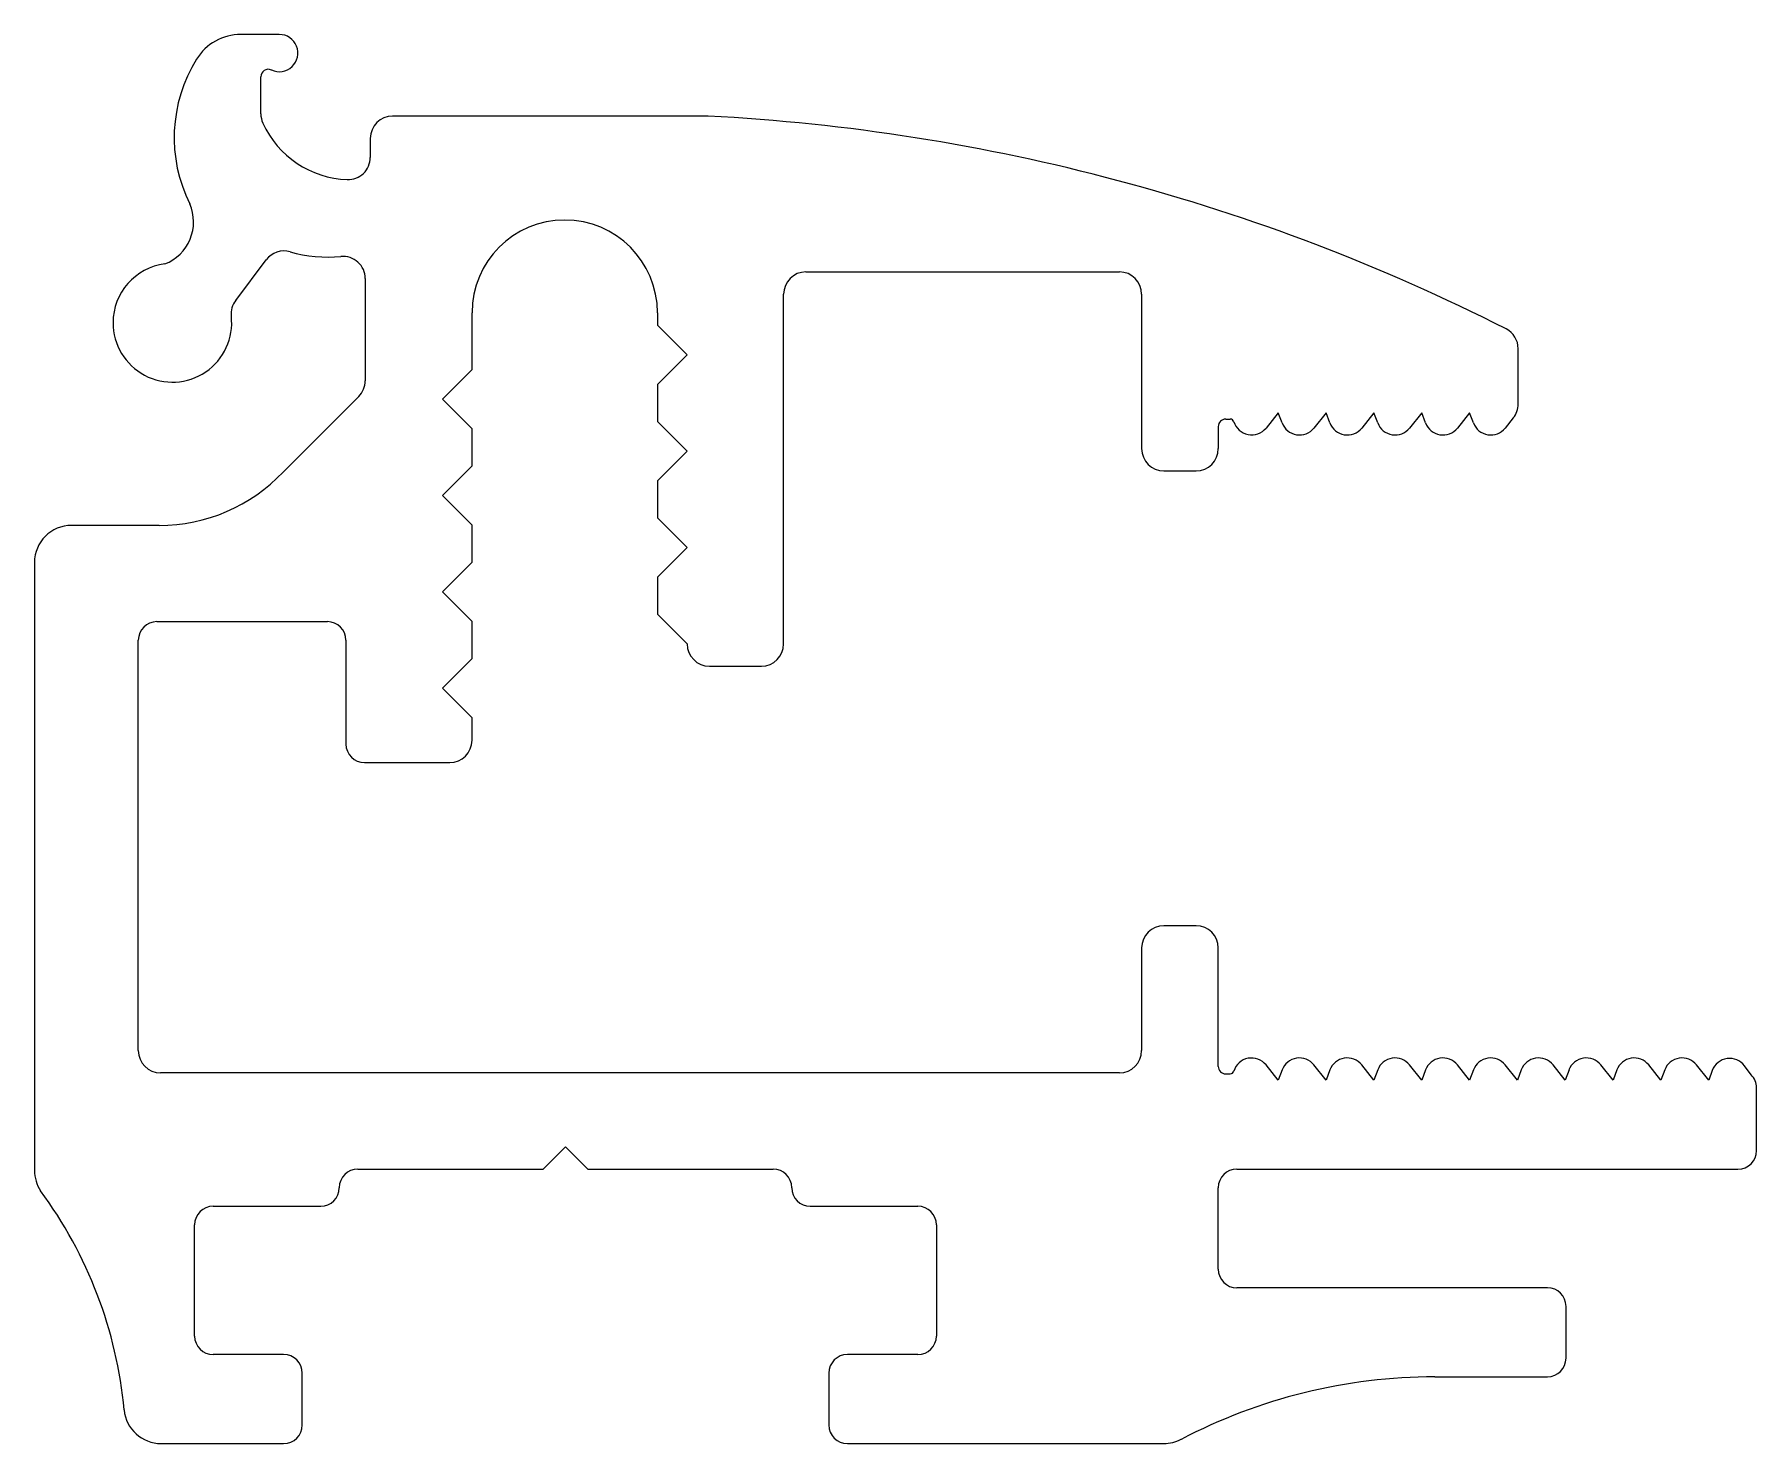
# Model space of a CAD drawing. Extents: x 56.4 to 79.6, y 35.1 to 54.1.
import ezdxf

# ---------------------------------------------------------------- set-up
doc = ezdxf.new("R2010")
doc.units = 0
doc.layers.get('0').update_dxf_attribs({"linetype": 'CONTINUOUS'})

msp = doc.modelspace()

# ---------------------------------------------------------------- linework, layer by layer
for p, q in [((59.696, 54.064), (59.18, 54.064)), ((59.448, 52.993), (59.448, 53.494)), ((65.477, 52.963), (61.223, 52.963)), ((60.923, 52.663), (60.923, 52.407)), ((59.109, 50.478), (59.521, 51.025)), ((66.795, 50.862), (71.022, 50.862)), ((60.855, 50.772), (60.855, 49.394)), ((66.495, 45.846), (66.495, 50.562)), ((71.322, 50.562), (71.322, 48.479)), ((62.295, 49.547), (62.295, 50.312)), ((64.795, 50.312), (64.795, 50.146)), ((64.795, 50.146), (65.195, 49.746)), ((65.195, 49.746), (64.795, 49.346)), ((76.398, 49.08), (76.398, 49.826)), ((61.895, 49.147), (62.295, 49.547)), ((64.795, 49.346), (64.795, 48.846)), ((60.767, 49.182), (59.748, 48.163)), ((62.295, 48.747), (61.895, 49.147)), ((64.795, 48.846), (65.195, 48.446)), ((72.355, 48.777), (72.355, 48.479)), ((72.455, 48.877), (72.517, 48.877)), ((73.164, 48.962), (72.999, 48.757)), ((73.215, 48.825), (73.164, 48.962)), ((73.809, 48.962), (73.644, 48.756)), ((73.859, 48.825), (73.809, 48.962)), ((74.453, 48.962), (74.289, 48.756)), ((74.504, 48.825), (74.453, 48.962)), ((75.098, 48.962), (74.933, 48.756)), ((75.149, 48.825), (75.098, 48.962)), ((75.743, 48.962), (75.578, 48.756)), ((75.794, 48.825), (75.743, 48.962)), ((76.332, 48.893), (76.223, 48.756)), ((62.295, 48.247), (62.295, 48.747)), ((65.195, 48.446), (64.795, 48.046)), ((61.895, 47.847), (62.295, 48.247)), ((71.622, 48.179), (72.055, 48.179)), ((62.295, 47.447), (61.895, 47.847)), ((64.795, 48.046), (64.795, 47.546)), ((58.078, 47.444), (56.896, 47.444)), ((62.295, 46.947), (62.295, 47.447)), ((64.795, 47.546), (65.195, 47.146)), ((65.195, 47.146), (64.795, 46.746)), ((56.396, 46.944), (56.396, 38.745)), ((61.895, 46.547), (62.295, 46.947)), ((64.795, 46.746), (64.795, 46.246)), ((62.295, 46.147), (61.895, 46.547)), ((64.795, 46.246), (65.195, 45.846)), ((58.046, 46.146), (60.345, 46.146)), ((62.295, 45.647), (62.295, 46.147)), ((57.796, 40.362), (57.796, 45.896)), ((60.595, 45.896), (60.595, 44.496)), ((61.895, 45.247), (62.295, 45.647)), ((65.495, 45.546), (66.195, 45.546)), ((62.295, 44.847), (61.895, 45.247)), ((62.295, 44.546), (62.295, 44.847)), ((60.845, 44.246), (61.995, 44.246)), ((72.055, 42.046), (71.622, 42.046)), ((71.322, 41.746), (71.322, 40.362)), ((72.355, 40.148), (72.355, 41.746)), ((73.164, 39.964), (72.999, 40.169)), ((73.809, 39.964), (73.644, 40.169)), ((74.453, 39.964), (74.289, 40.169)), ((75.098, 39.964), (74.933, 40.169)), ((75.743, 39.964), (75.578, 40.169)), ((76.388, 39.964), (76.223, 40.169)), ((77.032, 39.964), (76.868, 40.169)), ((77.677, 39.964), (77.512, 40.169)), ((78.322, 39.964), (78.157, 40.169)), ((78.967, 39.964), (78.802, 40.169)), ((71.022, 40.062), (58.096, 40.062)), ((72.455, 40.048), (72.517, 40.048)), ((73.215, 40.1), (73.164, 39.964)), ((73.859, 40.1), (73.809, 39.964)), ((74.504, 40.1), (74.453, 39.964)), ((75.149, 40.1), (75.098, 39.964)), ((75.794, 40.1), (75.743, 39.964)), ((76.438, 40.1), (76.388, 39.964)), ((77.083, 40.1), (77.032, 39.964)), ((77.728, 40.1), (77.677, 39.964)), ((78.373, 40.1), (78.322, 39.964)), ((79.015, 40.093), (78.967, 39.964)), ((79.538, 40.037), (79.449, 40.156)), ((79.611, 39.013), (79.611, 39.86)), ((63.255, 38.763), (63.555, 39.063)), ((63.555, 39.063), (63.855, 38.763)), ((60.755, 38.763), (63.255, 38.763)), ((63.855, 38.763), (66.355, 38.763)), ((72.605, 38.763), (79.361, 38.763)), ((72.355, 37.413), (72.355, 38.513)), ((58.805, 38.263), (60.255, 38.263)), ((66.855, 38.263), (68.305, 38.263)), ((58.555, 36.513), (58.555, 38.013)), ((68.555, 38.013), (68.555, 36.513)), ((76.793, 37.163), (72.605, 37.163)), ((77.043, 36.213), (77.043, 36.913)), ((59.755, 36.263), (58.805, 36.263)), ((68.305, 36.263), (67.355, 36.263)), ((60.005, 35.313), (60.005, 36.013)), ((67.105, 36.013), (67.105, 35.313)), ((75.275, 35.963), (76.793, 35.963)), ((58.103, 35.063), (59.755, 35.063)), ((67.355, 35.063), (71.621, 35.063))]:
    msp.add_line(p, q)
for centre, radius, start, end in [((59.177, 53.364), 0.7, 89.7739, 148.5075), ((59.696, 53.813), 0.251, 245.1305, 90), ((60.275, 52.675), 1.996, 148.1039, 206.6622), ((59.548, 53.494), 0.1, 65.1305, 180.0001), ((59.748, 52.993), 0.3, 180, 204.4329), ((61.223, 52.663), 0.3, 90, 180), ((64.087, 26.15), 26.849, 63.1007, 87.0327), ((60.659, 53.406), 1.3, 204.4329, 267.9286), ((60.623, 52.407), 0.3, 267.9286, 0), ((57.931, 51.537), 0.61, 291.4476, 23.3886), ((63.545, 50.312), 1.25, 0, 180), ((59.761, 50.845), 0.3, 74.3235, 142.9995), ((60.355, 52.963), 1.9, 254.3235, 275.2159), ((58.255, 50.176), 0.8, 97.2484, 180), ((60.555, 50.772), 0.3, 360, 95.2159), ((66.795, 50.562), 0.3, 90, 180), ((71.022, 50.562), 0.3, 360, 90), ((59.348, 50.298), 0.3, 142.9995, 186.3436), ((58.255, 50.176), 0.8, 180, 6.3436), ((76.098, 49.826), 0.3, 0, 63.1007), ((60.555, 49.394), 0.3, 315, 0), ((76.098, 49.08), 0.3, 321.2641, 360), ((72.455, 48.777), 0.1, 90, 180), ((72.517, 48.827), 0.05, 16.7085, 90), ((72.804, 48.914), 0.25, 196.7085, 321.0941), ((73.449, 48.913), 0.25, 200.4284, 321.2641), ((74.094, 48.913), 0.25, 200.4284, 321.2641), ((74.738, 48.913), 0.25, 200.4284, 321.2641), ((75.383, 48.913), 0.25, 200.4284, 321.2641), ((76.028, 48.913), 0.25, 200.4284, 321.2641), ((71.622, 48.479), 0.3, 180, 270), ((72.055, 48.479), 0.3, 270, 0), ((58.078, 49.744), 2.3, 270, 316.5581), ((56.896, 46.944), 0.5, 90, 180), ((58.046, 45.896), 0.25, 90, 180), ((60.345, 45.896), 0.25, 0, 90), ((65.495, 45.846), 0.3, 180, 270), ((66.195, 45.846), 0.3, 270, 360), ((60.845, 44.496), 0.25, 180, 270), ((61.995, 44.546), 0.3, 270, 0), ((71.622, 41.746), 0.3, 90, 180), ((72.055, 41.746), 0.3, 360, 90), ((58.096, 40.362), 0.3, 180, 270), ((71.022, 40.362), 0.3, 270, 0), ((72.804, 40.012), 0.25, 38.9059, 163.2915), ((73.449, 40.013), 0.25, 38.7359, 159.5716), ((74.094, 40.013), 0.25, 38.7359, 159.5716), ((74.738, 40.013), 0.25, 38.7359, 159.5716), ((75.383, 40.013), 0.25, 38.7359, 159.5716), ((76.028, 40.013), 0.25, 38.7359, 159.5716), ((76.673, 40.013), 0.25, 38.7359, 159.5716), ((77.317, 40.013), 0.25, 38.7359, 159.5716), ((77.962, 40.013), 0.25, 38.7359, 159.5716), ((78.607, 40.013), 0.25, 38.7359, 159.5716), ((79.249, 40.006), 0.25, 36.9083, 159.5716), ((72.455, 40.148), 0.1, 180, 270), ((72.517, 40.098), 0.05, 270, 343.2915), ((79.361, 39.86), 0.25, 360, 45), ((79.361, 39.013), 0.25, 270, 0), ((56.896, 38.745), 0.5, 180, 213.1589), ((60.755, 38.513), 0.25, 90, 180), ((66.355, 38.513), 0.25, 0, 90), ((72.605, 38.513), 0.25, 90, 180), ((51.731, 34.967), 5.9, 5.3415, 36.4421), ((60.255, 38.513), 0.25, 270, 0), ((66.855, 38.513), 0.25, 180, 270), ((58.805, 38.013), 0.25, 90, 180), ((68.305, 38.013), 0.25, 360, 90), ((72.605, 37.413), 0.25, 180, 270), ((76.793, 36.913), 0.25, 0, 90), ((58.805, 36.513), 0.25, 180, 270), ((68.305, 36.513), 0.25, 270, 0), ((59.755, 36.013), 0.25, 0, 90), ((67.355, 36.013), 0.25, 90, 180), ((76.793, 36.213), 0.25, 270, 0), ((75.275, 28.597), 7.365, 90, 117.678), ((58.103, 35.563), 0.5, 185.3415, 270), ((59.755, 35.313), 0.25, 270, 0), ((67.355, 35.313), 0.25, 180, 270), ((71.621, 35.563), 0.5, 270, 297.678)]:
    msp.add_arc(centre, radius, start, end)

doc.saveas('drawing.dxf')
